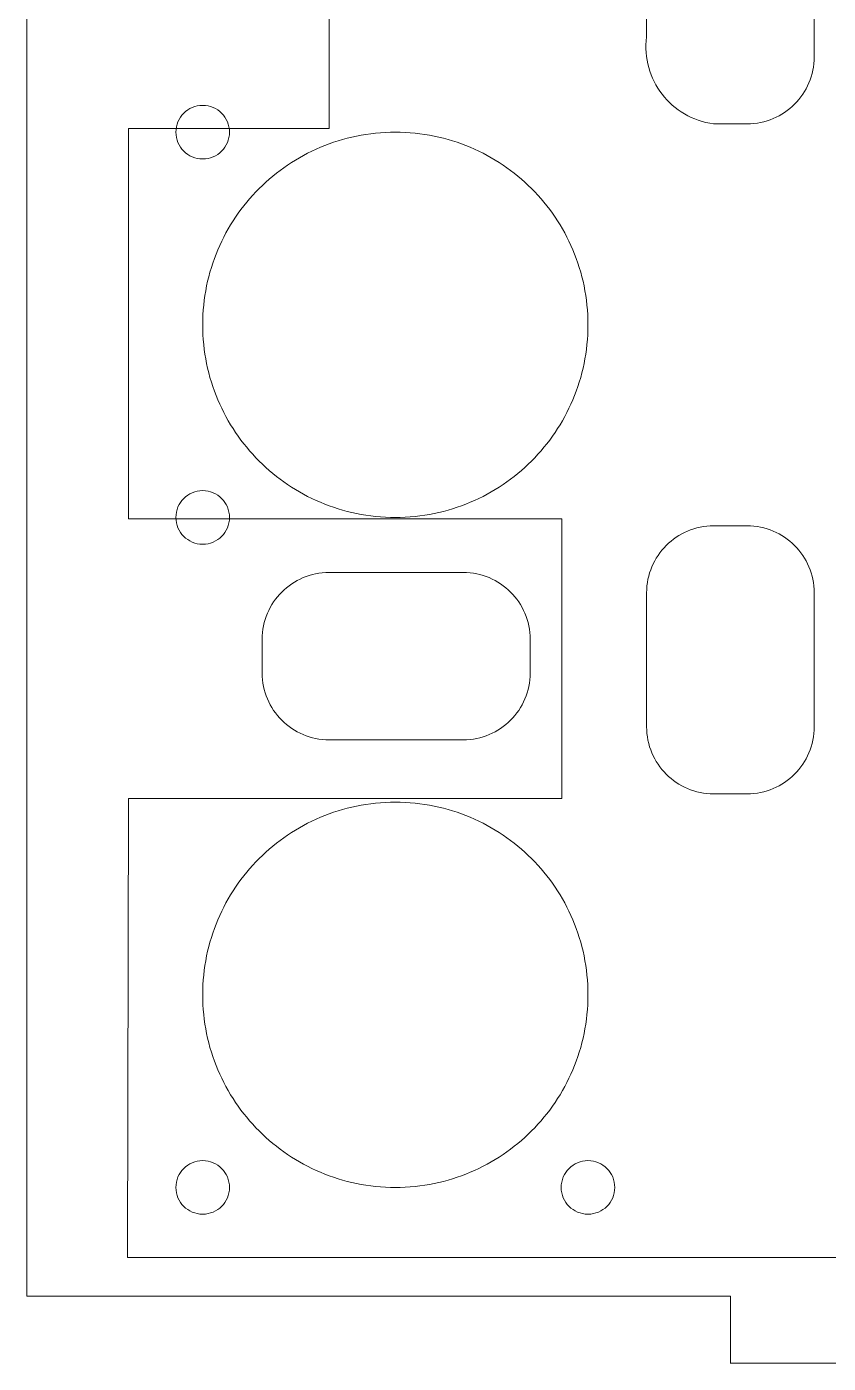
# Model space of a CAD drawing. Header units: inches. Extents: x 1096 to 1180, y 453 to 617.
# Drawn here: x 1095.7 to 1143.5, y 452.5 to 532.3 of the extents above; entities that cross this region are included whole.
import ezdxf

# ---------------------------------------------------------------- set-up
doc = ezdxf.new("R2010")
doc.units = ezdxf.units.IN
doc.header["$MEASUREMENT"] = 0
doc.layers.add('48', color=7, linetype='Continuous')

# ---------------------------------------------------------------- blocks, each defined once
blk = doc.blocks.new('block 14')
at = {"layer": '48', "color": 7, "lineweight": 5, "true_color": 0xffffff}
blk.add_open_spline([(1138.7, 526.502), (1139.253, 526.503), (1139.779, 526.614), (1140.257, 526.817), (1140.736, 527.019), (1141.167, 527.312), (1141.529, 527.674), (1141.891, 528.036), (1142.184, 528.467), (1142.386, 528.946), (1142.588, 529.424), (1142.7, 529.95), (1142.7, 530.502)], degree=3, knots=[0, 0, 0, 0, 1, 1, 1, 2, 2, 2, 3, 3, 3, 4, 4, 4, 4], dxfattribs=at)
blk = doc.blocks.new('block 15')
at = {"layer": '48', "color": 7, "lineweight": 5, "true_color": 0xffffff}
blk.add_open_spline([(1138.7, 526.505), (1138.7, 526.504), (1138.699, 526.503), (1138.699, 526.503), (1138.699, 526.502), (1138.699, 526.501), (1138.699, 526.501), (1138.699, 526.501), (1138.699, 526.5), (1138.699, 526.5), (1138.7, 526.5), (1138.7, 526.5), (1138.7, 526.5)], degree=3, knots=[0, 0, 0, 0, 1, 1, 1, 2, 2, 2, 3, 3, 3, 4, 4, 4, 4], dxfattribs=at)
blk = doc.blocks.new('block 16')
at = {"layer": '48', "color": 7, "lineweight": 5, "true_color": 0xffffff}
blk.add_open_spline([(1142.703, 530.502), (1142.702, 530.503), (1142.701, 530.504), (1142.7, 530.504), (1142.7, 530.504), (1142.699, 530.504), (1142.699, 530.504), (1142.698, 530.504), (1142.698, 530.504), (1142.698, 530.503), (1142.698, 530.503), (1142.698, 530.503), (1142.698, 530.502)], degree=3, knots=[0, 0, 0, 0, 1, 1, 1, 2, 2, 2, 3, 3, 3, 4, 4, 4, 4], dxfattribs=at)
blk = doc.blocks.new('block 17')
at = {"layer": '48', "color": 7, "lineweight": 5, "true_color": 0xffffff}
blk.add_lwpolyline([(1136.7, 526.502), (1137.2, 526.502), (1137.7, 526.502), (1138.2, 526.502), (1138.7, 526.502)], dxfattribs=at)
blk = doc.blocks.new('block 18')
at = {"layer": '48', "color": 7, "lineweight": 5, "true_color": 0xffffff}
blk.add_open_spline([(1138.7, 526.5), (1138.701, 526.501), (1138.701, 526.502), (1138.702, 526.502), (1138.702, 526.503), (1138.702, 526.504), (1138.702, 526.504), (1138.702, 526.504), (1138.701, 526.505), (1138.701, 526.505), (1138.701, 526.505), (1138.701, 526.505), (1138.7, 526.505)], degree=3, knots=[0, 0, 0, 0, 1, 1, 1, 2, 2, 2, 3, 3, 3, 4, 4, 4, 4], dxfattribs=at)
blk = doc.blocks.new('block 19')
at = {"layer": '48', "color": 7, "lineweight": 5, "true_color": 0xffffff}
blk.add_open_spline([(1136.7, 526.505), (1136.7, 526.504), (1136.699, 526.503), (1136.699, 526.503), (1136.699, 526.502), (1136.699, 526.501), (1136.699, 526.501), (1136.699, 526.501), (1136.699, 526.5), (1136.699, 526.5), (1136.7, 526.5), (1136.7, 526.5), (1136.7, 526.5)], degree=3, knots=[0, 0, 0, 0, 1, 1, 1, 2, 2, 2, 3, 3, 3, 4, 4, 4, 4], dxfattribs=at)
blk = doc.blocks.new('block 20')
at = {"layer": '48', "color": 7, "lineweight": 5, "true_color": 0xffffff}
blk.add_open_spline([(1132.7, 531.693), (1132.618, 531.059), (1132.668, 530.438), (1132.83, 529.858), (1132.991, 529.278), (1133.263, 528.739), (1133.625, 528.27), (1133.987, 527.8), (1134.439, 527.399), (1134.958, 527.095), (1135.478, 526.792), (1136.066, 526.585), (1136.7, 526.502)], degree=3, knots=[0, 0, 0, 0, 1, 1, 1, 2, 2, 2, 3, 3, 3, 4, 4, 4, 4], dxfattribs=at)
blk = doc.blocks.new('block 21')
at = {"layer": '48', "color": 7, "lineweight": 5, "true_color": 0xffffff}
blk.add_open_spline([(1132.703, 531.693), (1132.702, 531.694), (1132.701, 531.694), (1132.701, 531.695), (1132.7, 531.695), (1132.699, 531.695), (1132.699, 531.695), (1132.699, 531.695), (1132.698, 531.695), (1132.698, 531.695), (1132.698, 531.694), (1132.698, 531.694), (1132.698, 531.694)], degree=3, knots=[0, 0, 0, 0, 1, 1, 1, 2, 2, 2, 3, 3, 3, 4, 4, 4, 4], dxfattribs=at)
blk = doc.blocks.new('block 22')
at = {"layer": '48', "color": 7, "lineweight": 5, "true_color": 0xffffff}
blk.add_open_spline([(1136.7, 526.5), (1136.701, 526.501), (1136.701, 526.502), (1136.702, 526.502), (1136.702, 526.503), (1136.702, 526.503), (1136.702, 526.504), (1136.702, 526.504), (1136.702, 526.504), (1136.701, 526.505), (1136.701, 526.505), (1136.701, 526.505), (1136.701, 526.505)], degree=3, knots=[0, 0, 0, 0, 1, 1, 1, 2, 2, 2, 3, 3, 3, 4, 4, 4, 4], dxfattribs=at)
blk = doc.blocks.new('block 23')
at = {"layer": '48', "color": 7, "lineweight": 5, "true_color": 0xffffff}
blk.add_lwpolyline([(1132.7, 539.693), (1132.7, 537.693), (1132.7, 535.693), (1132.7, 533.693), (1132.7, 531.693)], dxfattribs=at)
blk = doc.blocks.new('block 24')
at = {"layer": '48', "color": 7, "lineweight": 5, "true_color": 0xffffff}
blk.add_open_spline([(1132.698, 531.693), (1132.699, 531.693), (1132.7, 531.692), (1132.7, 531.692), (1132.701, 531.692), (1132.701, 531.692), (1132.702, 531.692), (1132.702, 531.692), (1132.702, 531.692), (1132.703, 531.693), (1132.703, 531.693), (1132.703, 531.693), (1132.703, 531.693)], degree=3, knots=[0, 0, 0, 0, 1, 1, 1, 2, 2, 2, 3, 3, 3, 4, 4, 4, 4], dxfattribs=at)
blk = doc.blocks.new('block 35')
at = {"layer": '48', "color": 7, "lineweight": 5, "true_color": 0xffffff}
blk.add_lwpolyline([(1142.7, 530.502), (1142.7, 532.502), (1142.7, 534.502), (1142.7, 536.502), (1142.7, 538.502)], dxfattribs=at)
blk = doc.blocks.new('block 37')
at = {"layer": '48', "color": 7, "lineweight": 5, "true_color": 0xffffff}
blk.add_open_spline([(1142.698, 530.502), (1142.699, 530.502), (1142.7, 530.501), (1142.7, 530.501), (1142.701, 530.501), (1142.701, 530.501), (1142.702, 530.501), (1142.702, 530.501), (1142.702, 530.501), (1142.703, 530.502), (1142.703, 530.502), (1142.703, 530.502), (1142.703, 530.502)], degree=3, knots=[0, 0, 0, 0, 1, 1, 1, 2, 2, 2, 3, 3, 3, 4, 4, 4, 4], dxfattribs=at)
blk = doc.blocks.new('block 38')
at = {"layer": '48', "color": 7, "lineweight": 5, "true_color": 0xffffff}
blk.add_lwpolyline([(1138.7, 502.502), (1138.2, 502.502), (1137.7, 502.502), (1137.2, 502.502), (1136.7, 502.502)], dxfattribs=at)
blk = doc.blocks.new('block 39')
at = {"layer": '48', "color": 7, "lineweight": 5, "true_color": 0xffffff}
blk.add_open_spline([(1136.7, 502.505), (1136.7, 502.504), (1136.699, 502.503), (1136.699, 502.503), (1136.699, 502.502), (1136.699, 502.501), (1136.699, 502.501), (1136.699, 502.501), (1136.699, 502.5), (1136.699, 502.5), (1136.7, 502.5), (1136.7, 502.5), (1136.7, 502.5)], degree=3, knots=[0, 0, 0, 0, 1, 1, 1, 2, 2, 2, 3, 3, 3, 4, 4, 4, 4], dxfattribs=at)
blk = doc.blocks.new('block 40')
at = {"layer": '48', "color": 7, "lineweight": 5, "true_color": 0xffffff}
blk.add_open_spline([(1138.7, 502.5), (1138.701, 502.501), (1138.701, 502.502), (1138.702, 502.502), (1138.702, 502.503), (1138.702, 502.504), (1138.702, 502.504), (1138.702, 502.504), (1138.701, 502.505), (1138.701, 502.505), (1138.701, 502.505), (1138.701, 502.505), (1138.7, 502.505)], degree=3, knots=[0, 0, 0, 0, 1, 1, 1, 2, 2, 2, 3, 3, 3, 4, 4, 4, 4], dxfattribs=at)
blk = doc.blocks.new('block 41')
at = {"layer": '48', "color": 7, "lineweight": 5, "true_color": 0xffffff}
blk.add_open_spline([(1136.7, 502.502), (1136.148, 502.502), (1135.622, 502.391), (1135.143, 502.188), (1134.665, 501.986), (1134.234, 501.693), (1133.872, 501.331), (1133.51, 500.969), (1133.217, 500.538), (1133.015, 500.059), (1132.812, 499.581), (1132.7, 499.055), (1132.7, 498.502)], degree=3, knots=[0, 0, 0, 0, 1, 1, 1, 2, 2, 2, 3, 3, 3, 4, 4, 4, 4], dxfattribs=at)
blk = doc.blocks.new('block 42')
at = {"layer": '48', "color": 7, "lineweight": 5, "true_color": 0xffffff}
blk.add_open_spline([(1136.7, 502.5), (1136.701, 502.501), (1136.701, 502.502), (1136.702, 502.502), (1136.702, 502.503), (1136.702, 502.504), (1136.702, 502.504), (1136.702, 502.504), (1136.701, 502.505), (1136.701, 502.505), (1136.701, 502.505), (1136.701, 502.505), (1136.7, 502.505)], degree=3, knots=[0, 0, 0, 0, 1, 1, 1, 2, 2, 2, 3, 3, 3, 4, 4, 4, 4], dxfattribs=at)
blk = doc.blocks.new('block 43')
at = {"layer": '48', "color": 7, "lineweight": 5, "true_color": 0xffffff}
blk.add_open_spline([(1132.698, 498.502), (1132.699, 498.502), (1132.7, 498.501), (1132.7, 498.501), (1132.701, 498.501), (1132.701, 498.501), (1132.702, 498.501), (1132.702, 498.501), (1132.702, 498.501), (1132.703, 498.502), (1132.703, 498.502), (1132.703, 498.502), (1132.703, 498.502)], degree=3, knots=[0, 0, 0, 0, 1, 1, 1, 2, 2, 2, 3, 3, 3, 4, 4, 4, 4], dxfattribs=at)
blk = doc.blocks.new('block 44')
at = {"layer": '48', "color": 7, "lineweight": 5, "true_color": 0xffffff}
blk.add_lwpolyline([(1132.7, 498.502), (1132.7, 496.502), (1132.7, 494.502), (1132.7, 492.502), (1132.7, 490.502)], dxfattribs=at)
blk = doc.blocks.new('block 45')
at = {"layer": '48', "color": 7, "lineweight": 5, "true_color": 0xffffff}
blk.add_open_spline([(1132.698, 490.502), (1132.699, 490.502), (1132.7, 490.501), (1132.7, 490.501), (1132.701, 490.501), (1132.701, 490.501), (1132.702, 490.501), (1132.702, 490.501), (1132.702, 490.501), (1132.703, 490.502), (1132.703, 490.502), (1132.703, 490.502), (1132.703, 490.502)], degree=3, knots=[0, 0, 0, 0, 1, 1, 1, 2, 2, 2, 3, 3, 3, 4, 4, 4, 4], dxfattribs=at)
blk = doc.blocks.new('block 46')
at = {"layer": '48', "color": 7, "lineweight": 5, "true_color": 0xffffff}
blk.add_open_spline([(1132.703, 498.502), (1132.702, 498.503), (1132.701, 498.504), (1132.7, 498.504), (1132.7, 498.504), (1132.699, 498.504), (1132.699, 498.504), (1132.698, 498.504), (1132.698, 498.504), (1132.698, 498.503), (1132.698, 498.503), (1132.698, 498.503), (1132.698, 498.502)], degree=3, knots=[0, 0, 0, 0, 1, 1, 1, 2, 2, 2, 3, 3, 3, 4, 4, 4, 4], dxfattribs=at)
blk = doc.blocks.new('block 47')
at = {"layer": '48', "color": 7, "lineweight": 5, "true_color": 0xffffff}
blk.add_open_spline([(1132.7, 490.502), (1132.7, 489.95), (1132.812, 489.424), (1133.015, 488.946), (1133.217, 488.467), (1133.51, 488.036), (1133.872, 487.674), (1134.234, 487.312), (1134.665, 487.019), (1135.143, 486.817), (1135.622, 486.614), (1136.148, 486.503), (1136.7, 486.502)], degree=3, knots=[0, 0, 0, 0, 1, 1, 1, 2, 2, 2, 3, 3, 3, 4, 4, 4, 4], dxfattribs=at)
blk = doc.blocks.new('block 48')
at = {"layer": '48', "color": 7, "lineweight": 5, "true_color": 0xffffff}
blk.add_open_spline([(1132.703, 490.502), (1132.702, 490.503), (1132.701, 490.504), (1132.7, 490.504), (1132.7, 490.504), (1132.699, 490.504), (1132.699, 490.504), (1132.698, 490.504), (1132.698, 490.504), (1132.698, 490.503), (1132.698, 490.503), (1132.698, 490.503), (1132.698, 490.502)], degree=3, knots=[0, 0, 0, 0, 1, 1, 1, 2, 2, 2, 3, 3, 3, 4, 4, 4, 4], dxfattribs=at)
blk = doc.blocks.new('block 49')
at = {"layer": '48', "color": 7, "lineweight": 5, "true_color": 0xffffff}
blk.add_open_spline([(1136.7, 486.5), (1136.701, 486.501), (1136.701, 486.502), (1136.702, 486.502), (1136.702, 486.503), (1136.702, 486.504), (1136.702, 486.504), (1136.702, 486.504), (1136.701, 486.505), (1136.701, 486.505), (1136.701, 486.505), (1136.701, 486.505), (1136.7, 486.505)], degree=3, knots=[0, 0, 0, 0, 1, 1, 1, 2, 2, 2, 3, 3, 3, 4, 4, 4, 4], dxfattribs=at)
blk = doc.blocks.new('block 50')
at = {"layer": '48', "color": 7, "lineweight": 5, "true_color": 0xffffff}
blk.add_lwpolyline([(1136.7, 486.502), (1137.2, 486.502), (1137.7, 486.502), (1138.2, 486.502), (1138.7, 486.502)], dxfattribs=at)
blk = doc.blocks.new('block 51')
at = {"layer": '48', "color": 7, "lineweight": 5, "true_color": 0xffffff}
blk.add_open_spline([(1138.7, 486.5), (1138.701, 486.501), (1138.701, 486.502), (1138.702, 486.502), (1138.702, 486.503), (1138.702, 486.504), (1138.702, 486.504), (1138.702, 486.504), (1138.701, 486.505), (1138.701, 486.505), (1138.701, 486.505), (1138.701, 486.505), (1138.7, 486.505)], degree=3, knots=[0, 0, 0, 0, 1, 1, 1, 2, 2, 2, 3, 3, 3, 4, 4, 4, 4], dxfattribs=at)
blk = doc.blocks.new('block 52')
at = {"layer": '48', "color": 7, "lineweight": 5, "true_color": 0xffffff}
blk.add_open_spline([(1136.7, 486.505), (1136.7, 486.504), (1136.699, 486.503), (1136.699, 486.503), (1136.699, 486.502), (1136.699, 486.501), (1136.699, 486.501), (1136.699, 486.501), (1136.699, 486.5), (1136.699, 486.5), (1136.7, 486.5), (1136.7, 486.5), (1136.7, 486.5)], degree=3, knots=[0, 0, 0, 0, 1, 1, 1, 2, 2, 2, 3, 3, 3, 4, 4, 4, 4], dxfattribs=at)
blk = doc.blocks.new('block 53')
at = {"layer": '48', "color": 7, "lineweight": 5, "true_color": 0xffffff}
blk.add_open_spline([(1138.7, 486.502), (1139.253, 486.503), (1139.779, 486.614), (1140.257, 486.817), (1140.736, 487.019), (1141.167, 487.312), (1141.529, 487.674), (1141.891, 488.036), (1142.184, 488.467), (1142.386, 488.946), (1142.588, 489.424), (1142.7, 489.95), (1142.7, 490.502)], degree=3, knots=[0, 0, 0, 0, 1, 1, 1, 2, 2, 2, 3, 3, 3, 4, 4, 4, 4], dxfattribs=at)
blk = doc.blocks.new('block 54')
at = {"layer": '48', "color": 7, "lineweight": 5, "true_color": 0xffffff}
blk.add_open_spline([(1138.7, 486.505), (1138.7, 486.504), (1138.699, 486.503), (1138.699, 486.503), (1138.699, 486.502), (1138.699, 486.501), (1138.699, 486.501), (1138.699, 486.501), (1138.699, 486.5), (1138.699, 486.5), (1138.7, 486.5), (1138.7, 486.5), (1138.7, 486.5)], degree=3, knots=[0, 0, 0, 0, 1, 1, 1, 2, 2, 2, 3, 3, 3, 4, 4, 4, 4], dxfattribs=at)
blk = doc.blocks.new('block 55')
at = {"layer": '48', "color": 7, "lineweight": 5, "true_color": 0xffffff}
blk.add_open_spline([(1142.703, 490.502), (1142.702, 490.503), (1142.701, 490.504), (1142.7, 490.504), (1142.7, 490.504), (1142.699, 490.504), (1142.699, 490.504), (1142.698, 490.504), (1142.698, 490.504), (1142.698, 490.503), (1142.698, 490.503), (1142.698, 490.503), (1142.698, 490.502)], degree=3, knots=[0, 0, 0, 0, 1, 1, 1, 2, 2, 2, 3, 3, 3, 4, 4, 4, 4], dxfattribs=at)
blk = doc.blocks.new('block 56')
at = {"layer": '48', "color": 7, "lineweight": 5, "true_color": 0xffffff}
blk.add_lwpolyline([(1142.7, 490.502), (1142.7, 492.502), (1142.7, 494.502), (1142.7, 496.502), (1142.7, 498.502)], dxfattribs=at)
blk = doc.blocks.new('block 57')
at = {"layer": '48', "color": 7, "lineweight": 5, "true_color": 0xffffff}
blk.add_open_spline([(1142.703, 498.502), (1142.702, 498.503), (1142.701, 498.504), (1142.7, 498.504), (1142.7, 498.504), (1142.699, 498.504), (1142.699, 498.504), (1142.698, 498.504), (1142.698, 498.504), (1142.698, 498.503), (1142.698, 498.503), (1142.698, 498.503), (1142.698, 498.502)], degree=3, knots=[0, 0, 0, 0, 1, 1, 1, 2, 2, 2, 3, 3, 3, 4, 4, 4, 4], dxfattribs=at)
blk = doc.blocks.new('block 58')
at = {"layer": '48', "color": 7, "lineweight": 5, "true_color": 0xffffff}
blk.add_open_spline([(1142.698, 490.502), (1142.699, 490.502), (1142.7, 490.501), (1142.7, 490.501), (1142.701, 490.501), (1142.701, 490.501), (1142.702, 490.501), (1142.702, 490.501), (1142.702, 490.501), (1142.703, 490.502), (1142.703, 490.502), (1142.703, 490.502), (1142.703, 490.502)], degree=3, knots=[0, 0, 0, 0, 1, 1, 1, 2, 2, 2, 3, 3, 3, 4, 4, 4, 4], dxfattribs=at)
blk = doc.blocks.new('block 59')
at = {"layer": '48', "color": 7, "lineweight": 5, "true_color": 0xffffff}
blk.add_open_spline([(1142.7, 498.502), (1142.7, 499.055), (1142.588, 499.581), (1142.386, 500.059), (1142.184, 500.538), (1141.891, 500.969), (1141.529, 501.331), (1141.167, 501.693), (1140.736, 501.986), (1140.257, 502.188), (1139.779, 502.391), (1139.253, 502.502), (1138.7, 502.502)], degree=3, knots=[0, 0, 0, 0, 1, 1, 1, 2, 2, 2, 3, 3, 3, 4, 4, 4, 4], dxfattribs=at)
blk = doc.blocks.new('block 60')
at = {"layer": '48', "color": 7, "lineweight": 5, "true_color": 0xffffff}
blk.add_open_spline([(1142.698, 498.502), (1142.699, 498.502), (1142.7, 498.501), (1142.7, 498.501), (1142.701, 498.501), (1142.701, 498.501), (1142.702, 498.501), (1142.702, 498.501), (1142.702, 498.501), (1142.703, 498.502), (1142.703, 498.502), (1142.703, 498.502), (1142.703, 498.502)], degree=3, knots=[0, 0, 0, 0, 1, 1, 1, 2, 2, 2, 3, 3, 3, 4, 4, 4, 4], dxfattribs=at)
blk = doc.blocks.new('block 61')
at = {"layer": '48', "color": 7, "lineweight": 5, "true_color": 0xffffff}
blk.add_open_spline([(1138.7, 502.505), (1138.7, 502.504), (1138.699, 502.503), (1138.699, 502.503), (1138.699, 502.502), (1138.699, 502.501), (1138.699, 502.501), (1138.699, 502.501), (1138.699, 502.5), (1138.699, 502.5), (1138.7, 502.5), (1138.7, 502.5), (1138.7, 502.5)], degree=3, knots=[0, 0, 0, 0, 1, 1, 1, 2, 2, 2, 3, 3, 3, 4, 4, 4, 4], dxfattribs=at)
blk = doc.blocks.new('block 88')
at = {"layer": '48', "color": 7, "lineweight": 5, "true_color": 0xffffff}
blk.add_lwpolyline([(1125.75, 493.721), (1125.75, 494.221), (1125.75, 494.721), (1125.75, 495.221), (1125.75, 495.721)], dxfattribs=at)
blk = doc.blocks.new('block 89')
at = {"layer": '48', "color": 7, "lineweight": 5, "true_color": 0xffffff}
blk.add_open_spline([(1125.753, 495.721), (1125.752, 495.721), (1125.751, 495.722), (1125.751, 495.722), (1125.75, 495.722), (1125.749, 495.722), (1125.749, 495.722), (1125.749, 495.722), (1125.748, 495.722), (1125.748, 495.722), (1125.748, 495.721), (1125.748, 495.721), (1125.748, 495.721)], degree=3, knots=[0, 0, 0, 0, 1, 1, 1, 2, 2, 2, 3, 3, 3, 4, 4, 4, 4], dxfattribs=at)
blk = doc.blocks.new('block 90')
at = {"layer": '48', "color": 7, "lineweight": 5, "true_color": 0xffffff}
blk.add_open_spline([(1125.748, 493.721), (1125.749, 493.72), (1125.75, 493.72), (1125.75, 493.719), (1125.751, 493.719), (1125.752, 493.719), (1125.752, 493.719), (1125.752, 493.719), (1125.753, 493.719), (1125.753, 493.72), (1125.753, 493.72), (1125.753, 493.72), (1125.753, 493.721)], degree=3, knots=[0, 0, 0, 0, 1, 1, 1, 2, 2, 2, 3, 3, 3, 4, 4, 4, 4], dxfattribs=at)
blk = doc.blocks.new('block 91')
at = {"layer": '48', "color": 7, "lineweight": 5, "true_color": 0xffffff}
blk.add_open_spline([(1125.75, 495.721), (1125.75, 496.273), (1125.639, 496.799), (1125.436, 497.278), (1125.234, 497.756), (1124.941, 498.187), (1124.579, 498.549), (1124.217, 498.911), (1123.786, 499.204), (1123.307, 499.406), (1122.829, 499.609), (1122.303, 499.721), (1121.75, 499.721)], degree=3, knots=[0, 0, 0, 0, 1, 1, 1, 2, 2, 2, 3, 3, 3, 4, 4, 4, 4], dxfattribs=at)
blk = doc.blocks.new('block 92')
at = {"layer": '48', "color": 7, "lineweight": 5, "true_color": 0xffffff}
blk.add_open_spline([(1125.748, 495.721), (1125.749, 495.72), (1125.75, 495.72), (1125.75, 495.719), (1125.751, 495.719), (1125.752, 495.719), (1125.752, 495.719), (1125.752, 495.719), (1125.753, 495.719), (1125.753, 495.72), (1125.753, 495.72), (1125.753, 495.72), (1125.753, 495.721)], degree=3, knots=[0, 0, 0, 0, 1, 1, 1, 2, 2, 2, 3, 3, 3, 4, 4, 4, 4], dxfattribs=at)
blk = doc.blocks.new('block 93')
at = {"layer": '48', "color": 7, "lineweight": 5, "true_color": 0xffffff}
blk.add_open_spline([(1121.75, 499.723), (1121.75, 499.722), (1121.749, 499.721), (1121.749, 499.721), (1121.749, 499.72), (1121.749, 499.72), (1121.749, 499.719), (1121.749, 499.719), (1121.749, 499.719), (1121.75, 499.718), (1121.75, 499.718), (1121.75, 499.718), (1121.75, 499.718)], degree=3, knots=[0, 0, 0, 0, 1, 1, 1, 2, 2, 2, 3, 3, 3, 4, 4, 4, 4], dxfattribs=at)
blk = doc.blocks.new('block 94')
at = {"layer": '48', "color": 7, "lineweight": 5, "true_color": 0xffffff}
blk.add_lwpolyline([(1121.75, 499.721), (1119.75, 499.721), (1117.75, 499.721), (1115.75, 499.721), (1113.75, 499.721)], dxfattribs=at)
blk = doc.blocks.new('block 95')
at = {"layer": '48', "color": 7, "lineweight": 5, "true_color": 0xffffff}
blk.add_open_spline([(1113.75, 499.723), (1113.75, 499.722), (1113.749, 499.721), (1113.749, 499.721), (1113.749, 499.72), (1113.749, 499.72), (1113.749, 499.719), (1113.749, 499.719), (1113.749, 499.719), (1113.75, 499.718), (1113.75, 499.718), (1113.75, 499.718), (1113.75, 499.718)], degree=3, knots=[0, 0, 0, 0, 1, 1, 1, 2, 2, 2, 3, 3, 3, 4, 4, 4, 4], dxfattribs=at)
blk = doc.blocks.new('block 96')
at = {"layer": '48', "color": 7, "lineweight": 5, "true_color": 0xffffff}
blk.add_open_spline([(1121.75, 499.718), (1121.751, 499.719), (1121.752, 499.72), (1121.752, 499.721), (1121.752, 499.721), (1121.752, 499.722), (1121.752, 499.722), (1121.752, 499.722), (1121.752, 499.723), (1121.751, 499.723), (1121.751, 499.723), (1121.751, 499.723), (1121.75, 499.723)], degree=3, knots=[0, 0, 0, 0, 1, 1, 1, 2, 2, 2, 3, 3, 3, 4, 4, 4, 4], dxfattribs=at)
blk = doc.blocks.new('block 97')
at = {"layer": '48', "color": 7, "lineweight": 5, "true_color": 0xffffff}
blk.add_open_spline([(1113.75, 499.721), (1113.198, 499.721), (1112.672, 499.609), (1112.194, 499.406), (1111.715, 499.204), (1111.284, 498.911), (1110.922, 498.549), (1110.56, 498.187), (1110.267, 497.756), (1110.065, 497.278), (1109.862, 496.799), (1109.751, 496.273), (1109.75, 495.721)], degree=3, knots=[0, 0, 0, 0, 1, 1, 1, 2, 2, 2, 3, 3, 3, 4, 4, 4, 4], dxfattribs=at)
blk = doc.blocks.new('block 98')
at = {"layer": '48', "color": 7, "lineweight": 5, "true_color": 0xffffff}
blk.add_open_spline([(1113.75, 499.718), (1113.751, 499.719), (1113.752, 499.72), (1113.752, 499.721), (1113.752, 499.721), (1113.752, 499.722), (1113.752, 499.722), (1113.752, 499.722), (1113.752, 499.723), (1113.751, 499.723), (1113.751, 499.723), (1113.751, 499.723), (1113.75, 499.723)], degree=3, knots=[0, 0, 0, 0, 1, 1, 1, 2, 2, 2, 3, 3, 3, 4, 4, 4, 4], dxfattribs=at)
blk = doc.blocks.new('block 99')
at = {"layer": '48', "color": 7, "lineweight": 5, "true_color": 0xffffff}
blk.add_open_spline([(1109.748, 495.721), (1109.749, 495.72), (1109.75, 495.72), (1109.75, 495.719), (1109.751, 495.719), (1109.752, 495.719), (1109.752, 495.719), (1109.752, 495.719), (1109.753, 495.719), (1109.753, 495.72), (1109.753, 495.72), (1109.753, 495.72), (1109.753, 495.721)], degree=3, knots=[0, 0, 0, 0, 1, 1, 1, 2, 2, 2, 3, 3, 3, 4, 4, 4, 4], dxfattribs=at)
blk = doc.blocks.new('block 100')
at = {"layer": '48', "color": 7, "lineweight": 5, "true_color": 0xffffff}
blk.add_lwpolyline([(1109.75, 495.721), (1109.75, 495.221), (1109.75, 494.721), (1109.75, 494.221), (1109.75, 493.721)], dxfattribs=at)
blk = doc.blocks.new('block 101')
at = {"layer": '48', "color": 7, "lineweight": 5, "true_color": 0xffffff}
blk.add_open_spline([(1109.748, 493.721), (1109.749, 493.72), (1109.75, 493.72), (1109.75, 493.719), (1109.751, 493.719), (1109.752, 493.719), (1109.752, 493.719), (1109.752, 493.719), (1109.753, 493.719), (1109.753, 493.72), (1109.753, 493.72), (1109.753, 493.72), (1109.753, 493.721)], degree=3, knots=[0, 0, 0, 0, 1, 1, 1, 2, 2, 2, 3, 3, 3, 4, 4, 4, 4], dxfattribs=at)
blk = doc.blocks.new('block 102')
at = {"layer": '48', "color": 7, "lineweight": 5, "true_color": 0xffffff}
blk.add_open_spline([(1109.753, 495.721), (1109.752, 495.721), (1109.751, 495.722), (1109.751, 495.722), (1109.75, 495.722), (1109.749, 495.722), (1109.749, 495.722), (1109.749, 495.722), (1109.748, 495.722), (1109.748, 495.722), (1109.748, 495.721), (1109.748, 495.721), (1109.748, 495.721)], degree=3, knots=[0, 0, 0, 0, 1, 1, 1, 2, 2, 2, 3, 3, 3, 4, 4, 4, 4], dxfattribs=at)
blk = doc.blocks.new('block 103')
at = {"layer": '48', "color": 7, "lineweight": 5, "true_color": 0xffffff}
blk.add_open_spline([(1109.75, 493.721), (1109.751, 493.168), (1109.862, 492.642), (1110.065, 492.164), (1110.267, 491.685), (1110.56, 491.254), (1110.922, 490.892), (1111.284, 490.53), (1111.715, 490.237), (1112.194, 490.035), (1112.672, 489.833), (1113.198, 489.721), (1113.75, 489.721)], degree=3, knots=[0, 0, 0, 0, 1, 1, 1, 2, 2, 2, 3, 3, 3, 4, 4, 4, 4], dxfattribs=at)
blk = doc.blocks.new('block 104')
at = {"layer": '48', "color": 7, "lineweight": 5, "true_color": 0xffffff}
blk.add_open_spline([(1109.753, 493.721), (1109.752, 493.721), (1109.751, 493.722), (1109.751, 493.722), (1109.75, 493.722), (1109.749, 493.722), (1109.749, 493.722), (1109.749, 493.722), (1109.748, 493.722), (1109.748, 493.722), (1109.748, 493.721), (1109.748, 493.721), (1109.748, 493.721)], degree=3, knots=[0, 0, 0, 0, 1, 1, 1, 2, 2, 2, 3, 3, 3, 4, 4, 4, 4], dxfattribs=at)
blk = doc.blocks.new('block 105')
at = {"layer": '48', "color": 7, "lineweight": 5, "true_color": 0xffffff}
blk.add_open_spline([(1113.75, 489.718), (1113.751, 489.719), (1113.752, 489.72), (1113.752, 489.721), (1113.752, 489.721), (1113.752, 489.722), (1113.752, 489.722), (1113.752, 489.722), (1113.752, 489.723), (1113.751, 489.723), (1113.751, 489.723), (1113.751, 489.723), (1113.75, 489.723)], degree=3, knots=[0, 0, 0, 0, 1, 1, 1, 2, 2, 2, 3, 3, 3, 4, 4, 4, 4], dxfattribs=at)
blk = doc.blocks.new('block 106')
at = {"layer": '48', "color": 7, "lineweight": 5, "true_color": 0xffffff}
blk.add_lwpolyline([(1113.75, 489.721), (1115.75, 489.721), (1117.75, 489.721), (1119.75, 489.721), (1121.75, 489.721)], dxfattribs=at)
blk = doc.blocks.new('block 107')
at = {"layer": '48', "color": 7, "lineweight": 5, "true_color": 0xffffff}
blk.add_open_spline([(1121.75, 489.718), (1121.751, 489.719), (1121.752, 489.72), (1121.752, 489.721), (1121.752, 489.721), (1121.752, 489.722), (1121.752, 489.722), (1121.752, 489.722), (1121.752, 489.723), (1121.751, 489.723), (1121.751, 489.723), (1121.751, 489.723), (1121.75, 489.723)], degree=3, knots=[0, 0, 0, 0, 1, 1, 1, 2, 2, 2, 3, 3, 3, 4, 4, 4, 4], dxfattribs=at)
blk = doc.blocks.new('block 108')
at = {"layer": '48', "color": 7, "lineweight": 5, "true_color": 0xffffff}
blk.add_open_spline([(1113.75, 489.723), (1113.75, 489.722), (1113.749, 489.721), (1113.749, 489.721), (1113.749, 489.72), (1113.749, 489.72), (1113.749, 489.719), (1113.749, 489.719), (1113.749, 489.719), (1113.75, 489.718), (1113.75, 489.718), (1113.75, 489.718), (1113.75, 489.718)], degree=3, knots=[0, 0, 0, 0, 1, 1, 1, 2, 2, 2, 3, 3, 3, 4, 4, 4, 4], dxfattribs=at)
blk = doc.blocks.new('block 109')
at = {"layer": '48', "color": 7, "lineweight": 5, "true_color": 0xffffff}
blk.add_open_spline([(1121.75, 489.721), (1122.303, 489.721), (1122.829, 489.833), (1123.307, 490.035), (1123.786, 490.237), (1124.217, 490.53), (1124.579, 490.892), (1124.941, 491.254), (1125.234, 491.685), (1125.436, 492.164), (1125.639, 492.642), (1125.75, 493.168), (1125.75, 493.721)], degree=3, knots=[0, 0, 0, 0, 1, 1, 1, 2, 2, 2, 3, 3, 3, 4, 4, 4, 4], dxfattribs=at)
blk = doc.blocks.new('block 110')
at = {"layer": '48', "color": 7, "lineweight": 5, "true_color": 0xffffff}
blk.add_open_spline([(1121.75, 489.723), (1121.75, 489.722), (1121.749, 489.721), (1121.749, 489.721), (1121.749, 489.72), (1121.749, 489.72), (1121.749, 489.719), (1121.749, 489.719), (1121.749, 489.719), (1121.75, 489.718), (1121.75, 489.718), (1121.75, 489.718), (1121.75, 489.718)], degree=3, knots=[0, 0, 0, 0, 1, 1, 1, 2, 2, 2, 3, 3, 3, 4, 4, 4, 4], dxfattribs=at)
blk = doc.blocks.new('block 111')
at = {"layer": '48', "color": 7, "lineweight": 5, "true_color": 0xffffff}
blk.add_open_spline([(1125.753, 493.721), (1125.752, 493.721), (1125.751, 493.722), (1125.751, 493.722), (1125.75, 493.722), (1125.749, 493.722), (1125.749, 493.722), (1125.749, 493.722), (1125.748, 493.722), (1125.748, 493.722), (1125.748, 493.721), (1125.748, 493.721), (1125.748, 493.721)], degree=3, knots=[0, 0, 0, 0, 1, 1, 1, 2, 2, 2, 3, 3, 3, 4, 4, 4, 4], dxfattribs=at)
blk = doc.blocks.new('block 185')
at = {"layer": '48', "color": 7, "lineweight": 5, "true_color": 0xffffff}
blk.add_open_spline([(1129.2, 461.402), (1129.421, 461.402), (1129.632, 461.447), (1129.823, 461.528), (1130.015, 461.609), (1130.187, 461.726), (1130.332, 461.871), (1130.476, 462.016), (1130.594, 462.188), (1130.675, 462.38), (1130.756, 462.571), (1130.8, 462.782), (1130.8, 463.002), (1130.8, 463.223), (1130.756, 463.434), (1130.675, 463.625), (1130.594, 463.817), (1130.476, 463.989), (1130.332, 464.134), (1130.187, 464.279), (1130.015, 464.396), (1129.823, 464.477), (1129.632, 464.558), (1129.421, 464.602), (1129.2, 464.602), (1128.979, 464.602), (1128.769, 464.558), (1128.578, 464.477), (1128.386, 464.396), (1128.214, 464.279), (1128.069, 464.134), (1127.924, 463.989), (1127.807, 463.817), (1127.726, 463.625), (1127.645, 463.434), (1127.6, 463.223), (1127.6, 463.002), (1127.6, 462.782), (1127.645, 462.571), (1127.726, 462.38), (1127.807, 462.188), (1127.924, 462.016), (1128.069, 461.871), (1128.214, 461.726), (1128.386, 461.609), (1128.578, 461.528), (1128.769, 461.447), (1128.979, 461.402), (1129.2, 461.402)], degree=3, knots=[0, 0, 0, 0, 1, 1, 1, 2, 2, 2, 3, 3, 3, 4, 4, 4, 5, 5, 5, 6, 6, 6, 7, 7, 7, 8, 8, 8, 9, 9, 9, 10, 10, 10, 11, 11, 11, 12, 12, 12, 13, 13, 13, 14, 14, 14, 15, 15, 15, 16, 16, 16, 16], dxfattribs=at)
blk = doc.blocks.new('block 186')
at = {"layer": '48', "color": 7, "lineweight": 5, "true_color": 0xffffff}
blk.add_open_spline([(1117.7, 463.002), (1119.288, 463.002), (1120.801, 463.324), (1122.177, 463.906), (1123.552, 464.488), (1124.791, 465.33), (1125.832, 466.371), (1126.873, 467.411), (1127.715, 468.65), (1128.297, 470.026), (1128.878, 471.402), (1129.2, 472.915), (1129.2, 474.502), (1129.2, 476.09), (1128.878, 477.603), (1128.297, 478.979), (1127.715, 480.355), (1126.873, 481.594), (1125.832, 482.634), (1124.791, 483.675), (1123.552, 484.517), (1122.177, 485.099), (1120.801, 485.681), (1119.288, 486.002), (1117.7, 486.002), (1116.112, 486.002), (1114.6, 485.681), (1113.224, 485.099), (1111.848, 484.517), (1110.609, 483.675), (1109.569, 482.634), (1108.528, 481.594), (1107.686, 480.355), (1107.104, 478.979), (1106.522, 477.603), (1106.2, 476.09), (1106.2, 474.502), (1106.2, 472.915), (1106.522, 471.402), (1107.104, 470.026), (1107.686, 468.65), (1108.528, 467.411), (1109.569, 466.371), (1110.609, 465.33), (1111.848, 464.488), (1113.224, 463.906), (1114.6, 463.324), (1116.112, 463.002), (1117.7, 463.002)], degree=3, knots=[0, 0, 0, 0, 1, 1, 1, 2, 2, 2, 3, 3, 3, 4, 4, 4, 5, 5, 5, 6, 6, 6, 7, 7, 7, 8, 8, 8, 9, 9, 9, 10, 10, 10, 11, 11, 11, 12, 12, 12, 13, 13, 13, 14, 14, 14, 15, 15, 15, 16, 16, 16, 16], dxfattribs=at)
blk = doc.blocks.new('block 189')
at = {"layer": '48', "color": 7, "lineweight": 5, "true_color": 0xffffff}
blk.add_open_spline([(1117.7, 503.002), (1119.288, 503.002), (1120.801, 503.324), (1122.177, 503.906), (1123.552, 504.488), (1124.791, 505.33), (1125.832, 506.371), (1126.873, 507.411), (1127.715, 508.65), (1128.297, 510.026), (1128.878, 511.402), (1129.2, 512.915), (1129.2, 514.502), (1129.2, 516.09), (1128.878, 517.603), (1128.297, 518.979), (1127.715, 520.355), (1126.873, 521.594), (1125.832, 522.634), (1124.791, 523.675), (1123.552, 524.517), (1122.177, 525.099), (1120.801, 525.681), (1119.288, 526.002), (1117.7, 526.002), (1116.112, 526.002), (1114.6, 525.681), (1113.224, 525.099), (1111.848, 524.517), (1110.609, 523.675), (1109.569, 522.634), (1108.528, 521.594), (1107.686, 520.355), (1107.104, 518.979), (1106.522, 517.603), (1106.2, 516.09), (1106.2, 514.502), (1106.2, 512.915), (1106.522, 511.402), (1107.104, 510.026), (1107.686, 508.65), (1108.528, 507.411), (1109.569, 506.371), (1110.609, 505.33), (1111.848, 504.488), (1113.224, 503.906), (1114.6, 503.324), (1116.112, 503.002), (1117.7, 503.002)], degree=3, knots=[0, 0, 0, 0, 1, 1, 1, 2, 2, 2, 3, 3, 3, 4, 4, 4, 5, 5, 5, 6, 6, 6, 7, 7, 7, 8, 8, 8, 9, 9, 9, 10, 10, 10, 11, 11, 11, 12, 12, 12, 13, 13, 13, 14, 14, 14, 15, 15, 15, 16, 16, 16, 16], dxfattribs=at)
blk = doc.blocks.new('block 212')
at = {"layer": '48', "color": 7, "lineweight": 5, "true_color": 0xffffff}
blk.add_open_spline([(1106.2, 524.402), (1106.421, 524.402), (1106.632, 524.447), (1106.823, 524.528), (1107.015, 524.609), (1107.187, 524.726), (1107.332, 524.871), (1107.476, 525.016), (1107.594, 525.188), (1107.675, 525.38), (1107.756, 525.571), (1107.8, 525.782), (1107.8, 526.002), (1107.8, 526.223), (1107.756, 526.434), (1107.675, 526.625), (1107.594, 526.817), (1107.476, 526.989), (1107.332, 527.134), (1107.187, 527.279), (1107.015, 527.396), (1106.823, 527.477), (1106.632, 527.558), (1106.421, 527.602), (1106.2, 527.602), (1105.979, 527.602), (1105.769, 527.558), (1105.578, 527.477), (1105.386, 527.396), (1105.214, 527.279), (1105.069, 527.134), (1104.924, 526.989), (1104.807, 526.817), (1104.726, 526.625), (1104.645, 526.434), (1104.6, 526.223), (1104.6, 526.002), (1104.6, 525.782), (1104.645, 525.571), (1104.726, 525.38), (1104.807, 525.188), (1104.924, 525.016), (1105.069, 524.871), (1105.214, 524.726), (1105.386, 524.609), (1105.578, 524.528), (1105.769, 524.447), (1105.979, 524.402), (1106.2, 524.402)], degree=3, knots=[0, 0, 0, 0, 1, 1, 1, 2, 2, 2, 3, 3, 3, 4, 4, 4, 5, 5, 5, 6, 6, 6, 7, 7, 7, 8, 8, 8, 9, 9, 9, 10, 10, 10, 11, 11, 11, 12, 12, 12, 13, 13, 13, 14, 14, 14, 15, 15, 15, 16, 16, 16, 16], dxfattribs=at)
blk = doc.blocks.new('block 213')
at = {"layer": '48', "color": 7, "lineweight": 5, "true_color": 0xffffff}
blk.add_open_spline([(1106.2, 501.402), (1106.421, 501.402), (1106.632, 501.447), (1106.823, 501.528), (1107.015, 501.609), (1107.187, 501.726), (1107.332, 501.871), (1107.476, 502.016), (1107.594, 502.188), (1107.675, 502.38), (1107.756, 502.571), (1107.8, 502.782), (1107.8, 503.002), (1107.8, 503.223), (1107.756, 503.434), (1107.675, 503.625), (1107.594, 503.817), (1107.476, 503.989), (1107.332, 504.134), (1107.187, 504.279), (1107.015, 504.396), (1106.823, 504.477), (1106.632, 504.558), (1106.421, 504.602), (1106.2, 504.602), (1105.979, 504.602), (1105.769, 504.558), (1105.578, 504.477), (1105.386, 504.396), (1105.214, 504.279), (1105.069, 504.134), (1104.924, 503.989), (1104.807, 503.817), (1104.726, 503.625), (1104.645, 503.434), (1104.6, 503.223), (1104.6, 503.002), (1104.6, 502.782), (1104.645, 502.571), (1104.726, 502.38), (1104.807, 502.188), (1104.924, 502.016), (1105.069, 501.871), (1105.214, 501.726), (1105.386, 501.609), (1105.578, 501.528), (1105.769, 501.447), (1105.979, 501.402), (1106.2, 501.402)], degree=3, knots=[0, 0, 0, 0, 1, 1, 1, 2, 2, 2, 3, 3, 3, 4, 4, 4, 5, 5, 5, 6, 6, 6, 7, 7, 7, 8, 8, 8, 9, 9, 9, 10, 10, 10, 11, 11, 11, 12, 12, 12, 13, 13, 13, 14, 14, 14, 15, 15, 15, 16, 16, 16, 16], dxfattribs=at)
blk = doc.blocks.new('block 216')
at = {"layer": '48', "color": 7, "lineweight": 5, "true_color": 0xffffff}
blk.add_open_spline([(1106.2, 461.402), (1106.421, 461.402), (1106.632, 461.447), (1106.823, 461.528), (1107.015, 461.609), (1107.187, 461.726), (1107.332, 461.871), (1107.476, 462.016), (1107.594, 462.188), (1107.675, 462.38), (1107.756, 462.571), (1107.8, 462.782), (1107.8, 463.002), (1107.8, 463.223), (1107.756, 463.434), (1107.675, 463.625), (1107.594, 463.817), (1107.476, 463.989), (1107.332, 464.134), (1107.187, 464.279), (1107.015, 464.396), (1106.823, 464.477), (1106.632, 464.558), (1106.421, 464.602), (1106.2, 464.602), (1105.979, 464.602), (1105.769, 464.558), (1105.578, 464.477), (1105.386, 464.396), (1105.214, 464.279), (1105.069, 464.134), (1104.924, 463.989), (1104.807, 463.817), (1104.726, 463.625), (1104.645, 463.434), (1104.6, 463.223), (1104.6, 463.002), (1104.6, 462.782), (1104.645, 462.571), (1104.726, 462.38), (1104.807, 462.188), (1104.924, 462.016), (1105.069, 461.871), (1105.214, 461.726), (1105.386, 461.609), (1105.578, 461.528), (1105.769, 461.447), (1105.979, 461.402), (1106.2, 461.402)], degree=3, knots=[0, 0, 0, 0, 1, 1, 1, 2, 2, 2, 3, 3, 3, 4, 4, 4, 5, 5, 5, 6, 6, 6, 7, 7, 7, 8, 8, 8, 9, 9, 9, 10, 10, 10, 11, 11, 11, 12, 12, 12, 13, 13, 13, 14, 14, 14, 15, 15, 15, 16, 16, 16, 16], dxfattribs=at)

msp = doc.modelspace()

# ---------------------------------------------------------------- linework, layer by layer
at = {"layer": '48', "color": 7, "lineweight": 5, "true_color": 0xffffff}
for points, knots in [([(1095.698, 456.502), (1095.698, 456.502), (1095.698, 534.507), (1095.698, 534.507), (1095.698, 534.507), (1099.703, 534.507), (1099.703, 534.507), (1099.703, 534.507), (1099.698, 534.507), (1099.698, 534.507), (1099.698, 534.507), (1099.698, 616.502), (1099.698, 616.502), (1099.698, 616.502), (1137.71, 616.502), (1137.71, 616.502), (1137.71, 616.502), (1137.703, 616.502), (1137.703, 616.502), (1137.703, 616.502), (1137.703, 612.502), (1137.703, 612.502), (1137.703, 612.502), (1179.708, 612.502), (1179.708, 612.502), (1179.708, 612.502), (1179.708, 534.497), (1179.708, 534.497), (1179.708, 534.497), (1175.703, 534.497), (1175.703, 534.497), (1175.703, 534.497), (1175.71, 534.497), (1175.71, 534.497), (1175.71, 534.497), (1175.71, 452.502), (1175.71, 452.502), (1175.71, 452.502), (1137.695, 452.502), (1137.695, 452.502), (1137.695, 452.502), (1137.703, 452.502), (1137.703, 452.502), (1137.703, 452.502), (1137.703, 456.502), (1137.703, 456.502), (1137.703, 456.502), (1095.698, 456.502), (1095.698, 456.502), (1095.698, 456.502), (1095.698, 456.502), (1095.698, 456.502), (1095.698, 456.502), (1095.698, 456.502), (1095.698, 456.502), (1095.698, 456.502), (1095.698, 456.502), (1095.698, 456.502), (1095.698, 456.502), (1095.698, 456.502), (1095.698, 456.502), (1095.698, 456.502), (1095.698, 456.502), (1095.698, 456.502), (1095.698, 456.502), (1095.698, 456.502), (1095.698, 456.502), (1095.698, 456.502), (1095.698, 456.502), (1095.698, 456.502), (1095.698, 456.502), (1095.698, 456.502), (1095.698, 456.502), (1095.698, 456.502), (1095.698, 456.502), (1095.698, 456.502), (1095.698, 456.502), (1095.698, 456.502), (1095.698, 456.502), (1095.698, 456.502), (1095.698, 456.502), (1095.698, 456.502), (1095.698, 456.502), (1095.698, 456.502), (1095.698, 456.502), (1095.698, 456.502), (1095.698, 456.502), (1095.698, 456.502), (1095.698, 456.502), (1095.698, 456.502), (1095.698, 456.502), (1095.698, 456.502), (1095.698, 456.502), (1095.698, 456.502), (1095.698, 456.502), (1095.698, 456.502), (1095.698, 456.502), (1095.698, 456.502), (1095.698, 456.502), (1095.698, 456.502), (1095.698, 456.502), (1095.698, 456.502), (1095.698, 456.502), (1095.698, 456.502), (1095.698, 456.502), (1095.698, 456.502), (1095.698, 456.502), (1095.698, 456.502), (1095.698, 456.502), (1095.698, 456.502), (1095.698, 456.502), (1095.698, 456.502), (1095.698, 456.502), (1095.698, 456.502), (1095.698, 456.502), (1095.698, 456.502), (1095.698, 456.502), (1095.698, 456.502), (1095.698, 456.502), (1095.698, 456.502), (1095.698, 456.502), (1095.698, 456.502), (1095.698, 456.502), (1095.698, 456.502)], [0, 0, 0, 0, 1, 1, 1, 2, 2, 2, 3, 3, 3, 4, 4, 4, 5, 5, 5, 6, 6, 6, 7, 7, 7, 8, 8, 8, 9, 9, 9, 10, 10, 10, 11, 11, 11, 12, 12, 12, 13, 13, 13, 14, 14, 14, 15, 15, 15, 16, 16, 16, 17, 17, 17, 18, 18, 18, 19, 19, 19, 20, 20, 20, 21, 21, 21, 22, 22, 22, 23, 23, 23, 24, 24, 24, 25, 25, 25, 26, 26, 26, 27, 27, 27, 28, 28, 28, 29, 29, 29, 30, 30, 30, 31, 31, 31, 32, 32, 32, 33, 33, 33, 34, 34, 34, 35, 35, 35, 36, 36, 36, 37, 37, 37, 38, 38, 38, 39, 39, 39, 40, 40, 40, 41, 41, 41, 41]), ([(1162.088, 526.092), (1162.088, 526.092), (1162.088, 542.964), (1162.088, 542.964), (1162.088, 542.964), (1173.673, 542.964), (1173.673, 542.964), (1173.673, 542.964), (1173.673, 608.704), (1173.673, 608.704), (1173.673, 608.704), (1101.771, 608.704), (1101.771, 608.704), (1101.771, 608.704), (1101.771, 543.119), (1101.771, 543.119), (1101.771, 543.119), (1113.749, 543.119), (1113.749, 543.119), (1113.749, 543.119), (1113.749, 526.219), (1113.749, 526.219), (1113.749, 526.219), (1101.771, 526.219), (1101.771, 526.219), (1101.771, 526.219), (1101.771, 502.915), (1101.771, 502.915), (1101.771, 502.915), (1127.644, 502.915), (1127.644, 502.915), (1127.644, 502.915), (1127.644, 486.226), (1127.644, 486.226), (1127.644, 486.226), (1101.771, 486.226), (1101.771, 486.226), (1101.771, 486.226), (1101.722, 458.808), (1101.722, 458.808), (1101.722, 458.808), (1173.717, 458.808), (1173.717, 458.808), (1173.717, 458.808), (1173.717, 486.226), (1173.717, 486.226), (1173.717, 486.226), (1147.843, 486.226), (1147.843, 486.226), (1147.843, 486.226), (1147.843, 502.915), (1147.843, 502.915), (1147.843, 502.915), (1173.717, 502.915), (1173.717, 502.915), (1173.717, 502.915), (1173.672, 526.092), (1173.672, 526.092), (1173.672, 526.092), (1162.088, 526.092), (1162.088, 526.092)], [0, 0, 0, 0, 1, 1, 1, 2, 2, 2, 3, 3, 3, 4, 4, 4, 5, 5, 5, 6, 6, 6, 7, 7, 7, 8, 8, 8, 9, 9, 9, 10, 10, 10, 11, 11, 11, 12, 12, 12, 13, 13, 13, 14, 14, 14, 15, 15, 15, 16, 16, 16, 17, 17, 17, 18, 18, 18, 19, 19, 19, 20, 20, 20, 20])]:
    msp.add_open_spline(points, degree=3, knots=knots, dxfattribs=at)

# ---------------------------------------------------------------- block references
at = {"layer": '48'}
for name in ['block 23', 'block 35', 'block 20', 'block 21', 'block 24', 'block 14', 'block 16', 'block 37', 'block 212', 'block 189', 'block 19', 'block 22', 'block 17', 'block 15', 'block 18', 'block 213', 'block 41', 'block 39', 'block 42', 'block 38', 'block 61', 'block 40', 'block 59', 'block 97', 'block 95', 'block 98', 'block 94', 'block 93', 'block 96', 'block 91', 'block 46', 'block 43', 'block 44', 'block 57', 'block 60', 'block 56', 'block 102', 'block 99', 'block 100', 'block 89', 'block 92', 'block 88', 'block 104', 'block 101', 'block 103', 'block 109', 'block 111', 'block 90', 'block 48', 'block 45', 'block 47', 'block 53', 'block 55', 'block 58', 'block 108', 'block 105', 'block 106', 'block 110', 'block 107', 'block 186', 'block 52', 'block 49', 'block 50', 'block 54', 'block 51', 'block 216', 'block 185']:
    msp.add_blockref(name, (0, 0), dxfattribs=at)

doc.saveas('drawing.dxf')
